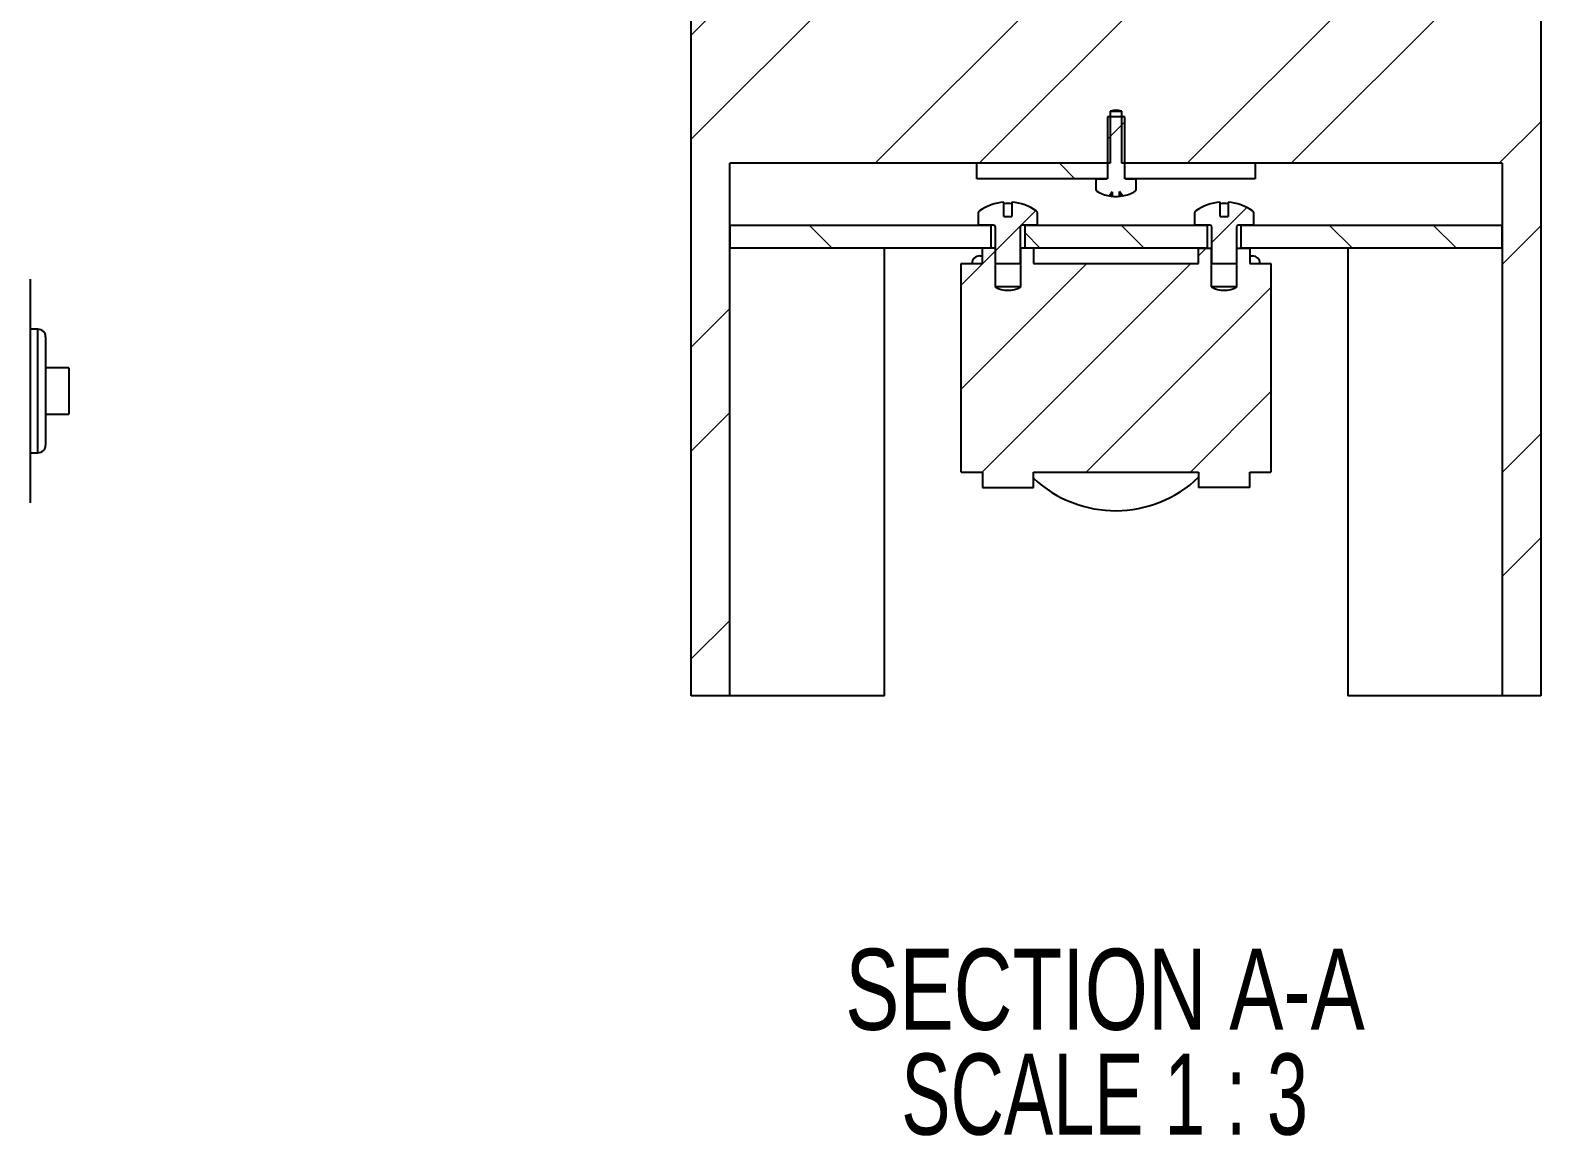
# Model space of a CAD drawing. Header units: millimetres. Extents: x -213 to 452, y 0 to 414.
# Drawn here: x -119 to -53.8, y 37.1 to 84.8 of the extents above; entities that cross this region are included whole.
import ezdxf

# ---------------------------------------------------------------- set-up
doc = ezdxf.new("R2010")
doc.units = ezdxf.units.MM
doc.layers.add('KHUNGTEN', color=7, linetype='Continuous', lineweight=35)
doc.styles.add('SLDTEXTSTYLE3', font='TXT', dxfattribs={"width": 0.75})
doc.styles.add('SLDTEXTSTYLE4', font='TXT', dxfattribs={"width": 0.681818})

# ---------------------------------------------------------------- blocks, each defined once
blk = doc.blocks.new('SW_NOTE_0_5')
at = {"layer": 'KHUNGTEN', "color": 0, "char_height": 3.5, "attachment_point": 2}
for s, insert, style in [('SECTION A-A', (14.164, 4.512), 'SLDTEXTSTYLE3'), ('SCALE 1 : 3', (14.149, -0.014), 'SLDTEXTSTYLE4')]:
    blk.add_mtext(s, dxfattribs=dict(at, insert=insert, style=style))

msp = doc.modelspace()

# ---------------------------------------------------------------- hatches: boundary and pattern name
at = {"layer": 'KHUNGTEN', "linetype": 'Continuous', "lineweight": 18}
h = msp.add_hatch(dxfattribs=at)
h.set_pattern_fill('ANSI32', color=256, style=0)
edge = h.paths.add_edge_path(flags=0)
edge.add_line((-71.8984, 88.4296), (-71.8984, 86.18))
edge.add_spline(control_points=[(-71.8984, 86.18), (-71.9132, 86.1746), (-71.9282, 86.1695), (-71.9433, 86.1648), (-72.0199, 86.1407), (-72.1016, 86.1261), (-72.1818, 86.1309), (-72.2557, 86.1353), (-72.3287, 86.1549), (-72.3984, 86.18)], knot_values=[0.0035234, 0.0035234, 0.0035234, 0.0035234, 0.0036647, 0.0036647, 0.0036647, 0.0043894, 0.0043894, 0.0043894, 0.0050539, 0.0050539, 0.0050539, 0.0050539], weights=[1, 1, 1, 1, 1, 1, 1, 1, 1, 1], degree=3, periodic=0)
edge.add_line((-72.3984, 86.18), (-72.3984, 88.4296))
edge.add_line((-72.3984, 88.4296), (-90.4817, 88.4296))
edge.add_line((-90.4817, 88.4296), (-90.4817, 56.0963))
edge.add_line((-90.4817, 56.0963), (-88.815, 56.0963))
edge.add_line((-88.815, 56.0963), (-88.815, 79.0963))
edge.add_line((-88.815, 79.0963), (-72.3984, 79.0963))
edge.add_line((-72.3984, 79.0963), (-72.3984, 81.3459))
edge.add_spline(control_points=[(-72.3984, 81.3459), (-72.3835, 81.3513), (-72.3685, 81.3564), (-72.3534, 81.3611), (-72.2769, 81.3852), (-72.1951, 81.3998), (-72.115, 81.395), (-72.0411, 81.3906), (-71.968, 81.371), (-71.8984, 81.3459)], knot_values=[0.0035234, 0.0035234, 0.0035234, 0.0035234, 0.0036647, 0.0036647, 0.0036647, 0.0043894, 0.0043894, 0.0043894, 0.0050539, 0.0050539, 0.0050539, 0.0050539], weights=[1, 1, 1, 1, 1, 1, 1, 1, 1, 1], degree=3, periodic=0)
edge.add_line((-71.8984, 81.3459), (-71.8984, 79.0963))
edge.add_line((-71.8984, 79.0963), (-55.4817, 79.0963))
edge.add_line((-55.4817, 79.0963), (-55.4817, 56.0963))
edge.add_line((-55.4817, 56.0963), (-53.815, 56.0963))
edge.add_line((-53.815, 56.0963), (-53.815, 88.4296))
edge.add_line((-53.815, 88.4296), (-71.8984, 88.4296))
h = msp.add_hatch(dxfattribs=at)
h.set_pattern_fill('ANSI31', color=256, style=0)
edge = h.paths.add_edge_path(flags=0)
edge.add_arc((-72.1484, 79.2963), 1.633, 239.581322, 259.905503)
edge.add_line((-72.4346, 77.6886), (-72.318, 77.8574))
edge.add_line((-72.318, 77.8574), (-72.318, 77.6721))
edge.add_arc((-72.1484, 79.2963), 1.633, 264.036492, 275.218947)
edge.add_line((-71.9998, 77.6701), (-71.9998, 77.8767))
edge.add_line((-71.9998, 77.8767), (-71.864, 77.6883))
edge.add_arc((-72.1484, 79.2963), 1.633, 280.029257, 300.418678)
edge.add_spline(control_points=[(-71.3216, 77.8881), (-71.3143, 77.8923), (-71.3075, 77.8976), (-71.3016, 77.9036), (-71.2941, 77.9113), (-71.2879, 77.9205), (-71.2836, 77.9304), (-71.2796, 77.9396), (-71.2773, 77.9496), (-71.2767, 77.9596), (-71.2766, 77.9611), (-71.2766, 77.9626), (-71.2766, 77.9641)], knot_values=[0.0006057, 0.0006057, 0.0006057, 0.0006057, 0.0006815, 0.0006815, 0.0006815, 0.0007786, 0.0007786, 0.0007786, 0.0008686, 0.0008686, 0.0008686, 0.000882, 0.000882, 0.000882, 0.000882], weights=[1, 1, 1, 1, 1, 1, 1, 1, 1, 1, 1, 1, 1], degree=3, periodic=0)
edge.add_line((-71.2766, 77.9641), (-71.2766, 78.4296))
edge.add_line((-71.2766, 78.4296), (-71.732, 78.4296))
edge.add_spline(control_points=[(-71.732, 78.4296), (-71.7365, 78.4296), (-71.741, 78.4302), (-71.7453, 78.4313), (-71.7506, 78.4326), (-71.7557, 78.4347), (-71.7602, 78.4376), (-71.7637, 78.4399), (-71.7669, 78.4427), (-71.7695, 78.446), (-71.7714, 78.4484), (-71.773, 78.4511), (-71.774, 78.454), (-71.7751, 78.4568), (-71.7757, 78.4599), (-71.7757, 78.463)], knot_values=[0.0000204, 0.0000204, 0.0000204, 0.0000204, 0.000061, 0.000061, 0.000061, 0.0001102, 0.0001102, 0.0001102, 0.0001481, 0.0001481, 0.0001481, 0.0001757, 0.0001757, 0.0001757, 0.0002034, 0.0002034, 0.0002034, 0.0002034], weights=[1, 1, 1, 1, 1, 1, 1, 1, 1, 1, 1, 1, 1, 1, 1, 1], degree=3, periodic=0)
edge.add_line((-71.7757, 78.463), (-71.7757, 81.0963))
edge.add_line((-71.7757, 81.0963), (-72.5211, 81.0963))
edge.add_line((-72.5211, 81.0963), (-72.5211, 78.463))
edge.add_spline(control_points=[(-72.5211, 78.463), (-72.5211, 78.4606), (-72.5214, 78.4582), (-72.5221, 78.4559), (-72.5229, 78.4529), (-72.5244, 78.45), (-72.5262, 78.4474), (-72.5284, 78.4443), (-72.5312, 78.4415), (-72.5343, 78.4392), (-72.5392, 78.4355), (-72.545, 78.4329), (-72.5509, 78.4314), (-72.5554, 78.4302), (-72.5601, 78.4296), (-72.5647, 78.4296)], knot_values=[0.0000002, 0.0000002, 0.0000002, 0.0000002, 0.0000216, 0.0000216, 0.0000216, 0.00005, 0.00005, 0.00005, 0.0000848, 0.0000848, 0.0000848, 0.0001408, 0.0001408, 0.0001408, 0.0001828, 0.0001828, 0.0001828, 0.0001828], weights=[1, 1, 1, 1, 1, 1, 1, 1, 1, 1, 1, 1, 1, 1, 1, 1], degree=3, periodic=0)
edge.add_line((-72.5647, 78.4296), (-73.0202, 78.4296))
edge.add_line((-73.0202, 78.4296), (-73.0202, 77.9641))
edge.add_spline(control_points=[(-73.0202, 77.9641), (-73.0202, 77.9546), (-73.0185, 77.9449), (-73.0153, 77.9359), (-73.0121, 77.9269), (-73.0073, 77.9183), (-73.0014, 77.9108), (-72.9953, 77.9031), (-72.9879, 77.8963), (-72.9797, 77.8909), (-72.9782, 77.8899), (-72.9767, 77.889), (-72.9752, 77.8881)], knot_values=[0.0000002, 0.0000002, 0.0000002, 0.0000002, 0.0000861, 0.0000861, 0.0000861, 0.0001721, 0.0001721, 0.0001721, 0.0002603, 0.0002603, 0.0002603, 0.0002761, 0.0002761, 0.0002761, 0.0002761], weights=[1, 1, 1, 1, 1, 1, 1, 1, 1, 1, 1, 1, 1], degree=3, periodic=0)
h = msp.add_hatch(dxfattribs=at)
h.set_pattern_fill('ANSI32', color=256, angle=90, style=0)
h.paths.add_polyline_path([(-78.1576, 79.0963), (-78.1576, 78.4296), (-72.5211, 78.4296), (-72.5211, 79.0963)], flags=0)
h = msp.add_hatch(dxfattribs=at)
h.set_pattern_fill('ANSI32', color=256, angle=90, style=0)
h.paths.add_polyline_path([(-66.1391, 78.4296), (-66.1391, 79.0963), (-71.7757, 79.0963), (-71.7757, 78.4296)], flags=0)
h = msp.add_hatch(dxfattribs=at)
h.set_pattern_fill('ANSI31', color=256, style=0)
edge = h.paths.add_edge_path(flags=0)
edge.add_line((-77.3605, 76.363), (-77.3605, 74.763))
edge.add_line((-77.3605, 74.763), (-76.2696, 74.763))
edge.add_line((-76.2696, 74.763), (-76.2696, 76.363))
edge.add_spline(control_points=[(-76.2696, 76.363), (-76.2696, 76.3696), (-76.2684, 76.3762), (-76.2661, 76.3824), (-76.2636, 76.3889), (-76.26, 76.395), (-76.2556, 76.4003), (-76.2493, 76.4081), (-76.241, 76.4146), (-76.2321, 76.4193), (-76.2231, 76.424), (-76.2131, 76.4272), (-76.203, 76.4287), (-76.1987, 76.4293), (-76.1943, 76.4296), (-76.1899, 76.4296)], knot_values=[0.0007711, 0.0007711, 0.0007711, 0.0007711, 0.0008314, 0.0008314, 0.0008314, 0.0008943, 0.0008943, 0.0008943, 0.0009866, 0.0009866, 0.0009866, 0.0010801, 0.0010801, 0.0010801, 0.00112, 0.00112, 0.00112, 0.00112], weights=[1, 1, 1, 1, 1, 1, 1, 1, 1, 1, 1, 1, 1, 1, 1, 1], degree=3, periodic=0)
edge.add_line((-76.1899, 76.4296), (-75.538, 76.4296))
edge.add_line((-75.538, 76.4296), (-75.538, 76.9445))
edge.add_spline(control_points=[(-75.538, 76.9445), (-75.538, 76.9509), (-75.5385, 76.9573), (-75.5396, 76.9636), (-75.5408, 76.9708), (-75.5427, 76.9778), (-75.5452, 76.9846), (-75.5499, 76.9972), (-75.5568, 77.0091), (-75.5654, 77.0194), (-75.5723, 77.0276), (-75.5803, 77.035), (-75.5891, 77.0412)], knot_values=[0.0021906, 0.0021906, 0.0021906, 0.0021906, 0.0022478, 0.0022478, 0.0022478, 0.0023123, 0.0023123, 0.0023123, 0.002433, 0.002433, 0.002433, 0.0025293, 0.0025293, 0.0025293, 0.0025293], weights=[1, 1, 1, 1, 1, 1, 1, 1, 1, 1, 1, 1, 1], degree=3, periodic=0)
edge.add_arc((-76.815, 75.2963), 2.1325, 54.908265, 85.382654)
edge.add_line((-76.6434, 77.4219), (-76.6434, 76.7944))
edge.add_line((-76.6434, 76.7944), (-76.9867, 76.7944))
edge.add_line((-76.9867, 76.7944), (-76.9867, 77.4219))
edge.add_arc((-76.815, 75.2963), 2.1325, 94.617346, 125.091735)
edge.add_spline(control_points=[(-78.041, 77.0412), (-78.0513, 77.0339), (-78.0607, 77.0249), (-78.0683, 77.0148), (-78.0766, 77.0038), (-78.0831, 76.9912), (-78.0871, 76.978), (-78.0904, 76.9672), (-78.0921, 76.9558), (-78.0921, 76.9445)], knot_values=[0.0006589, 0.0006589, 0.0006589, 0.0006589, 0.0007728, 0.0007728, 0.0007728, 0.0008968, 0.0008968, 0.0008968, 0.0009984, 0.0009984, 0.0009984, 0.0009984], weights=[1, 1, 1, 1, 1, 1, 1, 1, 1, 1], degree=3, periodic=0)
edge.add_line((-78.0921, 76.9445), (-78.0921, 76.4296))
edge.add_line((-78.0921, 76.4296), (-77.4402, 76.4296))
edge.add_spline(control_points=[(-77.4402, 76.4296), (-77.4332, 76.4296), (-77.4262, 76.4288), (-77.4195, 76.4273), (-77.4111, 76.4253), (-77.4028, 76.4221), (-77.3954, 76.4179), (-77.3888, 76.4141), (-77.3827, 76.4094), (-77.3776, 76.4039), (-77.3724, 76.3984), (-77.368, 76.3919), (-77.365, 76.3849), (-77.3637, 76.3819), (-77.3627, 76.3788), (-77.362, 76.3756), (-77.361, 76.3715), (-77.3605, 76.3672), (-77.3605, 76.363)], knot_values=[0.0011023, 0.0011023, 0.0011023, 0.0011023, 0.0011659, 0.0011659, 0.0011659, 0.0012446, 0.0012446, 0.0012446, 0.0013134, 0.0013134, 0.0013134, 0.0013828, 0.0013828, 0.0013828, 0.0014122, 0.0014122, 0.0014122, 0.0014508, 0.0014508, 0.0014508, 0.0014508], weights=[1, 1, 1, 1, 1, 1, 1, 1, 1, 1, 1, 1, 1, 1, 1, 1, 1, 1, 1], degree=3, periodic=0)
h = msp.add_hatch(dxfattribs=at)
h.set_pattern_fill('ANSI31', color=256, style=0)
edge = h.paths.add_edge_path(flags=0)
edge.add_line((-68.0271, 76.363), (-68.0271, 74.763))
edge.add_line((-68.0271, 74.763), (-66.9363, 74.763))
edge.add_line((-66.9363, 74.763), (-66.9363, 76.363))
edge.add_spline(control_points=[(-66.9363, 76.363), (-66.9363, 76.3696), (-66.935, 76.3762), (-66.9327, 76.3824), (-66.9303, 76.3889), (-66.9267, 76.395), (-66.9223, 76.4003), (-66.9159, 76.4081), (-66.9077, 76.4146), (-66.8988, 76.4193), (-66.8898, 76.424), (-66.8798, 76.4272), (-66.8697, 76.4287), (-66.8653, 76.4293), (-66.8609, 76.4296), (-66.8565, 76.4296)], knot_values=[0.0007711, 0.0007711, 0.0007711, 0.0007711, 0.0008314, 0.0008314, 0.0008314, 0.0008943, 0.0008943, 0.0008943, 0.0009866, 0.0009866, 0.0009866, 0.0010801, 0.0010801, 0.0010801, 0.00112, 0.00112, 0.00112, 0.00112], weights=[1, 1, 1, 1, 1, 1, 1, 1, 1, 1, 1, 1, 1, 1, 1, 1], degree=3, periodic=0)
edge.add_line((-66.8565, 76.4296), (-66.2047, 76.4296))
edge.add_line((-66.2047, 76.4296), (-66.2047, 76.9445))
edge.add_spline(control_points=[(-66.2047, 76.9445), (-66.2047, 76.9509), (-66.2052, 76.9573), (-66.2063, 76.9636), (-66.2075, 76.9708), (-66.2094, 76.9778), (-66.2119, 76.9846), (-66.2165, 76.9972), (-66.2235, 77.0091), (-66.2321, 77.0194), (-66.239, 77.0276), (-66.247, 77.035), (-66.2558, 77.0412)], knot_values=[0.0021906, 0.0021906, 0.0021906, 0.0021906, 0.0022478, 0.0022478, 0.0022478, 0.0023123, 0.0023123, 0.0023123, 0.002433, 0.002433, 0.002433, 0.0025293, 0.0025293, 0.0025293, 0.0025293], weights=[1, 1, 1, 1, 1, 1, 1, 1, 1, 1, 1, 1, 1], degree=3, periodic=0)
edge.add_arc((-67.4817, 75.2963), 2.1325, 54.908265, 85.382654)
edge.add_line((-67.31, 77.4219), (-67.31, 76.7944))
edge.add_line((-67.31, 76.7944), (-67.6534, 76.7944))
edge.add_line((-67.6534, 76.7944), (-67.6534, 77.4219))
edge.add_arc((-67.4817, 75.2963), 2.1325, 94.617346, 125.091735)
edge.add_spline(control_points=[(-68.7076, 77.0412), (-68.718, 77.0339), (-68.7273, 77.0249), (-68.735, 77.0148), (-68.7433, 77.0038), (-68.7498, 76.9912), (-68.7538, 76.978), (-68.757, 76.9672), (-68.7587, 76.9558), (-68.7587, 76.9445)], knot_values=[0.0006589, 0.0006589, 0.0006589, 0.0006589, 0.0007728, 0.0007728, 0.0007728, 0.0008968, 0.0008968, 0.0008968, 0.0009984, 0.0009984, 0.0009984, 0.0009984], weights=[1, 1, 1, 1, 1, 1, 1, 1, 1, 1], degree=3, periodic=0)
edge.add_line((-68.7587, 76.9445), (-68.7587, 76.4296))
edge.add_line((-68.7587, 76.4296), (-68.1069, 76.4296))
edge.add_spline(control_points=[(-68.1069, 76.4296), (-68.0999, 76.4296), (-68.0929, 76.4288), (-68.0861, 76.4273), (-68.0777, 76.4253), (-68.0695, 76.4221), (-68.062, 76.4179), (-68.0555, 76.4141), (-68.0494, 76.4094), (-68.0442, 76.4039), (-68.039, 76.3984), (-68.0346, 76.3919), (-68.0317, 76.3849), (-68.0304, 76.3819), (-68.0294, 76.3788), (-68.0286, 76.3756), (-68.0276, 76.3715), (-68.0271, 76.3672), (-68.0271, 76.363)], knot_values=[0.0011023, 0.0011023, 0.0011023, 0.0011023, 0.0011659, 0.0011659, 0.0011659, 0.0012446, 0.0012446, 0.0012446, 0.0013134, 0.0013134, 0.0013134, 0.0013828, 0.0013828, 0.0013828, 0.0014122, 0.0014122, 0.0014122, 0.0014508, 0.0014508, 0.0014508, 0.0014508], weights=[1, 1, 1, 1, 1, 1, 1, 1, 1, 1, 1, 1, 1, 1, 1, 1, 1, 1, 1], degree=3, periodic=0)
h = msp.add_hatch(dxfattribs=at)
h.set_pattern_fill('ANSI32', color=256, angle=90, style=0)
h.paths.add_polyline_path([(-77.555, 75.4296), (-77.555, 76.4296), (-88.815, 76.4296), (-88.815, 75.4296)], flags=0)
h = msp.add_hatch(dxfattribs=at)
h.set_pattern_fill('ANSI32', color=256, angle=90, style=0)
h.paths.add_polyline_path([(-68.2216, 75.4296), (-68.2216, 76.4296), (-76.0751, 76.4296), (-76.0751, 75.4296)], flags=0)
h = msp.add_hatch(dxfattribs=at)
h.set_pattern_fill('ANSI32', color=256, angle=90, style=0)
h.paths.add_polyline_path([(-66.7418, 76.4296), (-66.7418, 75.4296), (-55.4817, 75.4296), (-55.4817, 76.4296)], flags=0)
h = msp.add_hatch(dxfattribs=at)
h.set_pattern_fill('ANSI31', color=256, style=0)
edge = h.paths.add_edge_path(flags=0)
edge.add_line((-75.7131, 74.763), (-75.7131, 75.4296))
edge.add_line((-75.7131, 75.4296), (-76.2618, 75.4296))
edge.add_line((-76.2618, 75.4296), (-76.2618, 73.763))
edge.add_spline(control_points=[(-76.2618, 73.763), (-76.3164, 73.736), (-76.3715, 73.71), (-76.4275, 73.686), (-76.5282, 73.643), (-76.6338, 73.6051), (-76.7426, 73.5929), (-76.8233, 73.5839), (-76.9068, 73.5914), (-76.9857, 73.6106), (-77.0981, 73.6381), (-77.2054, 73.685), (-77.3099, 73.7346), (-77.3295, 73.7439), (-77.3489, 73.7534), (-77.3683, 73.763)], knot_values=[0.0052638, 0.0052638, 0.0052638, 0.0052638, 0.005811, 0.005811, 0.005811, 0.006799, 0.006799, 0.006799, 0.007533, 0.007533, 0.007533, 0.008572, 0.008572, 0.008572, 0.0087658, 0.0087658, 0.0087658, 0.0087658], weights=[1, 1, 1, 1, 1, 1, 1, 1, 1, 1, 1, 1, 1, 1, 1, 1], degree=3, periodic=0)
edge.add_line((-77.3683, 73.763), (-77.3683, 75.4296))
edge.add_line((-77.3683, 75.4296), (-77.9169, 75.4296))
edge.add_line((-77.9169, 75.4296), (-77.9169, 74.763))
edge.add_line((-77.9169, 74.763), (-78.8334, 74.763))
edge.add_line((-78.8334, 74.763), (-78.8334, 65.763))
edge.add_line((-78.8334, 65.763), (-77.9169, 65.763))
edge.add_line((-77.9169, 65.763), (-77.9169, 65.0963))
edge.add_line((-77.9169, 65.0963), (-75.7131, 65.0963))
edge.add_line((-75.7131, 65.0963), (-75.7131, 65.763))
edge.add_line((-75.7131, 65.763), (-68.5836, 65.763))
edge.add_line((-68.5836, 65.763), (-68.5836, 65.0963))
edge.add_line((-68.5836, 65.0963), (-66.3798, 65.0963))
edge.add_line((-66.3798, 65.0963), (-66.3798, 65.763))
edge.add_line((-66.3798, 65.763), (-65.4634, 65.763))
edge.add_line((-65.4634, 65.763), (-65.4634, 74.763))
edge.add_line((-65.4634, 74.763), (-66.3798, 74.763))
edge.add_line((-66.3798, 74.763), (-66.3798, 75.4296))
edge.add_line((-66.3798, 75.4296), (-66.9284, 75.4296))
edge.add_line((-66.9284, 75.4296), (-66.9284, 73.763))
edge.add_spline(control_points=[(-66.9284, 73.763), (-66.983, 73.736), (-67.0382, 73.71), (-67.0942, 73.686), (-67.1949, 73.643), (-67.3004, 73.6051), (-67.4093, 73.5929), (-67.49, 73.5839), (-67.5734, 73.5914), (-67.6523, 73.6106), (-67.7647, 73.6381), (-67.8721, 73.685), (-67.9766, 73.7346), (-67.9961, 73.7439), (-68.0156, 73.7534), (-68.035, 73.763)], knot_values=[0.0052638, 0.0052638, 0.0052638, 0.0052638, 0.005811, 0.005811, 0.005811, 0.006799, 0.006799, 0.006799, 0.007533, 0.007533, 0.007533, 0.008572, 0.008572, 0.008572, 0.0087658, 0.0087658, 0.0087658, 0.0087658], weights=[1, 1, 1, 1, 1, 1, 1, 1, 1, 1, 1, 1, 1, 1, 1, 1], degree=3, periodic=0)
edge.add_line((-68.035, 73.763), (-68.035, 75.4296))
edge.add_line((-68.035, 75.4296), (-68.5836, 75.4296))
edge.add_line((-68.5836, 75.4296), (-68.5836, 74.763))
edge.add_line((-68.5836, 74.763), (-75.7131, 74.763))

# ---------------------------------------------------------------- linework, layer by layer
at = {"color": 7, "linetype": 'Continuous', "lineweight": 25}
for p, q in [((-90.4817, 56.0963), (-90.4817, 88.4296)), ((-53.815, 88.4296), (-53.815, 56.0963)), ((-72.5211, 81.0963), (-72.5211, 78.463)), ((-71.7757, 81.0963), (-72.5211, 81.0963)), ((-72.3984, 81.3459), (-72.3984, 79.0963)), ((-72.3984, 81.3459), (-71.8984, 81.3459)), ((-71.8984, 79.0963), (-71.8984, 81.3459)), ((-71.7757, 78.463), (-71.7757, 81.0963)), ((-72.3984, 79.0963), (-88.815, 79.0963)), ((-88.815, 56.0963), (-88.815, 79.0963)), ((-78.1576, 78.4296), (-78.1576, 79.0963)), ((-72.5211, 79.0963), (-78.1576, 79.0963)), ((-72.5211, 79.0963), (-72.5211, 78.4296)), ((-55.4817, 79.0963), (-71.8984, 79.0963)), ((-71.7757, 78.4296), (-71.7757, 79.0963)), ((-66.1391, 79.0963), (-71.7757, 79.0963)), ((-66.1391, 79.0963), (-66.1391, 78.4296)), ((-55.4817, 79.0963), (-55.4817, 56.0963)), ((-72.5211, 78.4296), (-78.1576, 78.4296)), ((-73.0202, 78.4296), (-73.0202, 77.9641)), ((-73.0202, 78.4296), (-72.5647, 78.4296)), ((-66.1391, 78.4296), (-71.7757, 78.4296)), ((-71.732, 78.4296), (-71.2766, 78.4296)), ((-71.2766, 77.9641), (-71.2766, 78.4296)), ((-72.318, 77.8574), (-72.4346, 77.6886)), ((-72.3775, 77.6922), (-72.318, 77.8574)), ((-72.318, 77.8574), (-72.318, 77.6721)), ((-71.864, 77.6883), (-71.9998, 77.8767)), ((-71.9998, 77.6701), (-71.9998, 77.8767)), ((-71.9362, 77.6922), (-71.9998, 77.8767)), ((-78.0921, 76.9445), (-78.0921, 76.4296)), ((-76.9867, 76.7944), (-76.9867, 77.4219)), ((-76.6434, 77.4219), (-76.6434, 76.7944)), ((-75.538, 76.4296), (-75.538, 76.9445)), ((-68.7587, 76.9445), (-68.7587, 76.4296)), ((-67.6534, 76.7944), (-67.6534, 77.4219)), ((-67.31, 77.4219), (-67.31, 76.7944)), ((-66.2047, 76.4296), (-66.2047, 76.9445)), ((-88.815, 76.4296), (-88.815, 75.4296)), ((-88.815, 76.4296), (-77.555, 76.4296)), ((-77.4402, 76.4296), (-78.0921, 76.4296)), ((-77.555, 76.4296), (-77.555, 75.4296)), ((-77.3605, 76.363), (-77.3605, 74.763)), ((-76.9867, 76.7944), (-76.6434, 76.7944)), ((-76.2696, 74.763), (-76.2696, 76.363)), ((-75.538, 76.4296), (-76.1899, 76.4296)), ((-76.0751, 75.4296), (-76.0751, 76.4296)), ((-76.0751, 76.4296), (-68.2216, 76.4296)), ((-68.1069, 76.4296), (-68.7587, 76.4296)), ((-68.2216, 76.4296), (-68.2216, 75.4296)), ((-68.0271, 76.363), (-68.0271, 74.763)), ((-67.6534, 76.7944), (-67.31, 76.7944)), ((-66.9363, 74.763), (-66.9363, 76.363)), ((-66.2047, 76.4296), (-66.8565, 76.4296)), ((-66.7418, 75.4296), (-66.7418, 76.4296)), ((-66.7418, 76.4296), (-55.4817, 76.4296)), ((-55.4817, 75.4296), (-55.4817, 76.4296)), ((-77.555, 75.4296), (-88.815, 75.4296)), ((-82.1484, 56.0963), (-82.1484, 75.4296)), ((-78.0317, 75.0963), (-77.9169, 75.0963)), ((-77.9169, 74.763), (-77.9169, 75.4296)), ((-77.3683, 75.4296), (-77.9169, 75.4296)), ((-77.3683, 75.4296), (-77.3683, 73.763)), ((-77.3605, 75.4296), (-77.3683, 75.4296)), ((-76.2618, 75.4296), (-76.2696, 75.4296)), ((-76.2618, 73.763), (-76.2618, 75.4296)), ((-75.7131, 75.4296), (-76.2618, 75.4296)), ((-68.2216, 75.4296), (-76.0751, 75.4296)), ((-75.7131, 75.4296), (-75.7131, 74.763)), ((-68.5836, 74.763), (-68.5836, 75.4296)), ((-68.5836, 75.4296), (-68.035, 75.4296)), ((-68.035, 75.4296), (-68.035, 73.763)), ((-68.0271, 75.4296), (-68.035, 75.4296)), ((-66.9284, 75.4296), (-66.9363, 75.4296)), ((-66.9284, 73.763), (-66.9284, 75.4296)), ((-66.9284, 75.4296), (-66.3798, 75.4296)), ((-55.4817, 75.4296), (-66.7418, 75.4296)), ((-66.3798, 75.4296), (-66.3798, 74.763)), ((-66.3798, 75.0963), (-66.265, 75.0963)), ((-62.1484, 75.4296), (-62.1484, 56.0963)), ((-78.8334, 65.763), (-78.8334, 74.763)), ((-78.8334, 74.763), (-77.9169, 74.763)), ((-77.3605, 74.763), (-76.2696, 74.763)), ((-75.7131, 74.763), (-68.5836, 74.763)), ((-68.0271, 74.763), (-66.9363, 74.763)), ((-66.3798, 74.763), (-65.4634, 74.763)), ((-65.4634, 74.763), (-65.4634, 65.763)), ((-119.0146, 74.0963), (-119.0146, 64.4296)), ((-76.2618, 73.763), (-77.3683, 73.763)), ((-66.9284, 73.763), (-68.035, 73.763)), ((-118.6813, 71.9296), (-119.0146, 71.9296)), ((-118.348, 71.5963), (-118.348, 66.9296)), ((-117.348, 70.263), (-118.348, 70.263)), ((-117.348, 70.263), (-117.348, 68.263)), ((-118.348, 68.263), (-117.348, 68.263)), ((-119.0146, 66.5963), (-118.6813, 66.5963)), ((-78.8334, 65.763), (-77.9169, 65.763)), ((-77.9169, 65.763), (-77.9169, 65.0963)), ((-75.7131, 65.0963), (-75.7131, 65.763)), ((-75.7131, 65.763), (-68.5836, 65.763)), ((-68.5836, 65.763), (-68.5836, 65.0963)), ((-66.3798, 65.0963), (-66.3798, 65.763)), ((-66.3798, 65.763), (-65.4634, 65.763)), ((-77.9169, 65.0963), (-75.7131, 65.0963)), ((-66.3798, 65.0963), (-68.5836, 65.0963)), ((-88.815, 56.0963), (-90.4817, 56.0963)), ((-82.1484, 56.0963), (-88.815, 56.0963)), ((-55.4817, 56.0963), (-62.1484, 56.0963)), ((-53.815, 56.0963), (-55.4817, 56.0963))]:
    msp.add_line(p, q, dxfattribs=at)
at = {"color": 8, "linetype": 'Continuous', "lineweight": 25}
msp.add_line((-118.6813, 66.5963), (-118.6813, 71.9296), dxfattribs=at)
at = {"color": 7, "linetype": 'Continuous', "lineweight": 25}
for centre, radius, start, end in [((-72.1484, 80.7131), 0.6805, 68.444836, 111.555164), ((-72.5595, 78.4681), 0.0388, 262.275226, 352.452529), ((-71.7363, 78.4693), 0.0399, 189.173667, 276.098578), ((-72.9309, 77.9656), 0.0893, 180.936149, 240.262865), ((-72.1484, 79.2963), 1.633, 239.581322, 259.905503), ((-72.4663, 78.6279), 0.9399, 271.934008, 275.422785), ((-72.0484, 78.5672), 0.9348, 249.386837, 253.23441), ((-72.1484, 79.2963), 1.633, 264.036492, 275.218947), ((-72.2535, 78.5003), 0.8681, 286.991909, 291.440841), ((-71.8443, 78.6986), 1.0106, 264.782103, 268.883502), ((-72.1484, 79.2963), 1.633, 280.029257, 300.418678), ((-71.3648, 77.965), 0.0882, 299.346909, 359.454077), ((-77.9738, 76.9438), 0.1182, 124.598628, 179.662769), ((-76.815, 75.2963), 2.1325, 94.617346, 125.091735), ((-76.815, 74.9658), 2.3927, 85.885691, 94.114309), ((-76.815, 75.2963), 2.1325, 54.908265, 85.382654), ((-75.6561, 76.9439), 0.1181, 0.288525, 55.450078), ((-68.6405, 76.9438), 0.1182, 124.598628, 179.662769), ((-67.4817, 75.2963), 2.1325, 94.617346, 125.091735), ((-67.4817, 74.9658), 2.3927, 85.885691, 94.114309), ((-67.4817, 75.2963), 2.1325, 54.908265, 85.382654), ((-66.3227, 76.9439), 0.1181, 0.288525, 55.450078), ((-77.434, 76.356), 0.0739, 5.378793, 94.820217), ((-76.1958, 76.3557), 0.0742, 85.426772, 174.374218), ((-68.1007, 76.356), 0.0739, 5.378793, 94.820217), ((-66.8625, 76.3557), 0.0742, 85.426772, 174.374218), ((-78.0317, 74.763), 0.3333, 90, 180), ((-66.265, 74.763), 0.3333, 0, 90), ((-76.815, 74.7102), 1.097, 239.711757, 300.288243), ((-67.4817, 74.7102), 1.097, 239.711757, 300.288243), ((-118.6813, 71.5963), 0.3333, 0, 90), ((-118.6813, 66.9296), 0.3333, 270, 0), ((-72.1667, 69.263), 5.1667, 226.653566, 313.908182)]:
    msp.add_arc(centre, radius, start, end, dxfattribs=at)

# ---------------------------------------------------------------- block references
at = {"layer": 'KHUNGTEN'}
msp.add_blockref('SW_NOTE_0_5', (-86.7886, 40.6678), dxfattribs=at)

doc.saveas('drawing.dxf')
